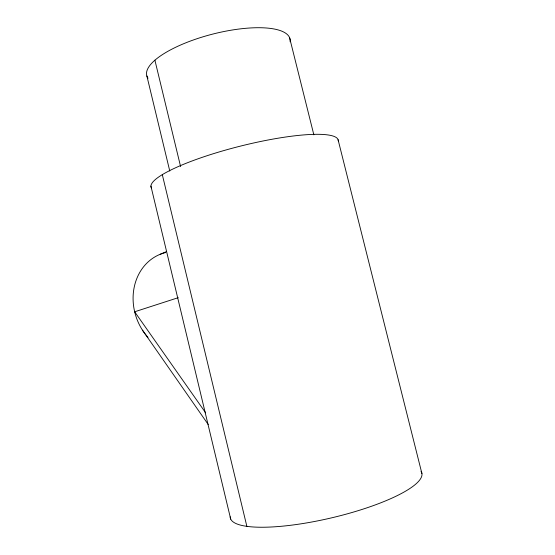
<?xml version="1.0" encoding="UTF-8"?>
<svg xmlns="http://www.w3.org/2000/svg" width="555" height="555" viewBox="0 0 555 555"><rect width="100%" height="100%" fill="white"/><g stroke="black" fill="none" stroke-linecap="round" stroke-linejoin="round"><path stroke-width="0.83" d="M160.215 254.28L166.535 251.547M178.252 297.674L134.664 311.785L205.641 412.809M142.496 330.19L208.222 424.499M338.071 139.707L421.904 473.498M289.585 37.719L313.846 134.816M154.894 60.169L180.604 166.597M146.881 76.007L169.774 171.044M162.289 174.596L246.871 526.383M150.911 186.091L230.713 519.126M147.998 337.364A51.566 44.754 72.6 0 1 134.234 287.081A51.566 44.754 72.6 0 1 165.716 252.532M148.025 78.213A73.926 23.719 -14.4 0 1 212.44 34.167A73.926 23.719 -14.4 0 1 290.126 41.805M421.03 471.25A98.346 22.942 -13.2 0 1 332.847 517.551A98.346 22.942 -13.2 0 1 230.207 516.844M151.376 187.861A96.48 17.913 -14.1 0 1 239.982 146.229A96.48 17.913 -14.1 0 1 338.293 140.942"/></g></svg>
